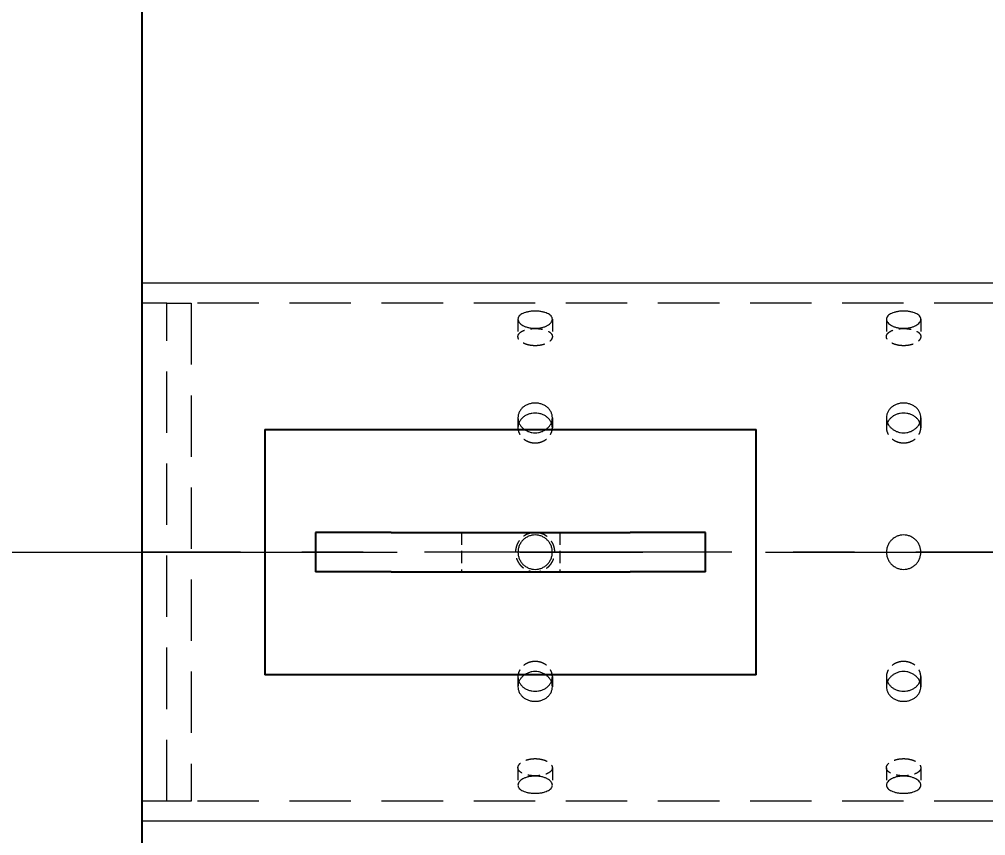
# Model space of a CAD drawing. Header units: millimetres. Extents: x -46397 to 283259, y -8690 to 23983.
# Drawn here: x 363.2 to 756.6, y 751.9 to 1084.3 of the extents above; entities that cross this region are included whole.
import ezdxf

# ---------------------------------------------------------------- set-up
doc = ezdxf.new("R2010")
doc.units = ezdxf.units.MM
doc.linetypes.add('CENTER', pattern=[2, 1.25, -0.25, 0.25, -0.25])
doc.linetypes.add('HIDDENX2', pattern=[0.75, 0.5, -0.25])
doc.layers.get('Defpoints').update_dxf_attribs({"lineweight": 0})
for name, color, linetype, lineweight in [('DUONGCHINH', 7, 'Continuous', 25), ('DUONGTAM', 1, 'CENTER', 0), ('PHANTOM 2', 8, 'Continuous', 0)]:
    doc.layers.add(name, color=color, linetype=linetype, lineweight=lineweight)
doc.layers.add('flashshoot', color=7, linetype='Continuous')
doc.styles.add('GHI CHÚ 1', font='isocp_IV25.ttf', dxfattribs={"width": 0.8})
doc.dimstyles.new('1-30SCALE', dxfattribs={"dimtxt": 75, "dimasz": 75, "dimexe": 37.5, "dimexo": 30, "dimgap": 30, "dimtad": 1, "dimtoh": 1, "dimdec": 0, "dimdsep": 46, "dimtxsty": 'GHI CHÚ 1', "dimcen": 0.09, "dimclrd": 256, "dimclre": 256, "dimclrt": 2, "dimadec": 0, "dimazin": 0, "dimtfac": 1, "dimtdec": 0, "dimtofl": 0, "dimtmove": 0, "dimatfit": 3, "dimfxl": 1, "dimlwd": 0, "dimlwe": 0, "dimarcsym": 0})

# ---------------------------------------------------------------- blocks, each defined once
blk = doc.blocks.new('A$C90275d84')
at = {"color": 2, "linetype": 'Continuous', "lineweight": 0, "ltscale": 10}
for p, q in [((-109.55, 1960), (-109.55, -3000)), ((109.55, 1960), (109.55, -3000)), ((-109.55, -3000), (-109.55, -3000)), ((-109.55, -3000), (-109.55, -3000)), ((-109.55, -3000), (109.55, -3000))]:
    blk.add_line(p, q, dxfattribs=at)
at = {"color": 1, "linetype": 'HIDDENX2', "lineweight": 0, "ltscale": 50}
for p, q in [((-101.37, 1960), (-101.37, -3000)), ((101.37, 1960), (101.37, -3000))]:
    blk.add_line(p, q, dxfattribs=at)
at = {"color": 1, "linetype": 'HIDDENX2', "lineweight": 0, "ltscale": 10}
for p, q in [((-94.87, -2683), (-87.79, -2683)), ((-54.77, -2683), (-50.68, -2683)), ((50.68, -2683), (54.77, -2683)), ((87.79, -2683), (94.87, -2683)), ((-94.87, -2697), (-87.79, -2697)), ((-54.77, -2697), (-50.68, -2697)), ((50.68, -2697), (54.77, -2697)), ((87.79, -2697), (94.87, -2697)), ((-94.87, -2833), (-87.79, -2833)), ((-54.77, -2833), (-50.68, -2833)), ((50.68, -2833), (54.77, -2833)), ((87.79, -2833), (94.87, -2833)), ((-94.87, -2847), (-87.79, -2847)), ((-54.77, -2847), (-50.68, -2847)), ((50.68, -2847), (54.77, -2847)), ((87.79, -2847), (94.87, -2847))]:
    blk.add_line(p, q, dxfattribs=at)
at = {"color": 1, "linetype": 'HIDDENX2', "lineweight": 0, "ltscale": 50}
blk.add_lwpolyline([(-101.37, -2990), (-101.37, -2980), (101.37, -2980), (101.37, -2990)], close=True, dxfattribs=at)
at = {"color": 2, "linetype": 'Continuous', "lineweight": 0, "ltscale": 10}
for points, knots in [([(-91.18, -2690), (-91.18, -2690.44), (-91.2, -2690.89), (-91.3, -2691.8), (-91.38, -2692.25), (-91.57, -2693.11), (-91.69, -2693.52), (-91.98, -2694.29), (-92.13, -2694.64), (-92.47, -2695.26), (-92.66, -2695.55), (-93.06, -2696.07), (-93.28, -2696.29), (-93.73, -2696.65), (-93.96, -2696.78), (-94.42, -2696.96), (-94.65, -2697), (-95.09, -2697), (-95.32, -2696.96), (-95.76, -2696.78), (-95.98, -2696.65), (-96.39, -2696.29), (-96.59, -2696.07), (-96.94, -2695.55), (-97.11, -2695.26), (-97.39, -2694.64), (-97.53, -2694.29), (-97.76, -2693.52), (-97.86, -2693.11), (-98.02, -2692.25), (-98.08, -2691.8), (-98.16, -2690.89), (-98.18, -2690.44), (-98.18, -2689.56), (-98.16, -2689.11), (-98.08, -2688.2), (-98.02, -2687.75), (-97.86, -2686.89), (-97.76, -2686.48), (-97.53, -2685.71), (-97.39, -2685.36), (-97.11, -2684.74), (-96.94, -2684.45), (-96.59, -2683.93), (-96.39, -2683.71), (-95.98, -2683.35), (-95.76, -2683.22), (-95.32, -2683.04), (-95.09, -2683), (-94.65, -2683), (-94.42, -2683.04), (-93.96, -2683.22), (-93.73, -2683.35), (-93.28, -2683.71), (-93.06, -2683.93), (-92.66, -2684.45), (-92.47, -2684.74), (-92.13, -2685.36), (-91.98, -2685.71), (-91.69, -2686.48), (-91.57, -2686.89), (-91.38, -2687.75), (-91.3, -2688.2), (-91.2, -2689.11), (-91.18, -2689.56), (-91.18, -2690)], [0, 0, 0, 0, 1.318789, 1.318789, 2.637578, 2.637578, 3.956368, 3.956368, 5.275157, 5.275157, 6.593945, 6.593945, 7.912734, 7.912734, 9.231522, 9.231522, 10.550311, 10.550311, 11.869099, 11.869099, 13.187888, 13.187888, 14.506676, 14.506676, 15.825465, 15.825465, 17.144254, 17.144254, 18.463043, 18.463043, 19.781833, 19.781833, 21.100622, 21.100622, 22.419411, 22.419411, 23.7382, 23.7382, 25.05699, 25.05699, 26.375779, 26.375779, 27.694567, 27.694567, 29.013356, 29.013356, 30.332144, 30.332144, 31.650933, 31.650933, 32.969721, 32.969721, 34.28851, 34.28851, 35.607298, 35.607298, 36.926087, 36.926087, 38.244876, 38.244876, 39.563665, 39.563665, 40.882454, 40.882454, 42.201244, 42.201244, 42.201244, 42.201244]), ([(-48.6, -2690), (-48.6, -2690.44), (-48.64, -2690.89), (-48.8, -2691.8), (-48.92, -2692.25), (-49.24, -2693.11), (-49.44, -2693.52), (-49.9, -2694.29), (-50.16, -2694.64), (-50.71, -2695.26), (-51.02, -2695.55), (-51.7, -2696.07), (-52.06, -2696.29), (-52.82, -2696.65), (-53.21, -2696.78), (-54, -2696.96), (-54.39, -2697), (-55.16, -2697), (-55.55, -2696.96), (-56.33, -2696.78), (-56.71, -2696.65), (-57.45, -2696.29), (-57.8, -2696.07), (-58.45, -2695.55), (-58.74, -2695.26), (-59.27, -2694.64), (-59.51, -2694.29), (-59.94, -2693.52), (-60.13, -2693.11), (-60.43, -2692.25), (-60.54, -2691.8), (-60.69, -2690.89), (-60.73, -2690.44), (-60.73, -2689.56), (-60.69, -2689.11), (-60.54, -2688.2), (-60.43, -2687.75), (-60.13, -2686.89), (-59.94, -2686.48), (-59.51, -2685.71), (-59.27, -2685.36), (-58.74, -2684.74), (-58.45, -2684.45), (-57.8, -2683.93), (-57.45, -2683.71), (-56.71, -2683.35), (-56.33, -2683.22), (-55.55, -2683.04), (-55.16, -2683), (-54.39, -2683), (-54, -2683.04), (-53.21, -2683.22), (-52.82, -2683.35), (-52.06, -2683.71), (-51.7, -2683.93), (-51.02, -2684.45), (-50.71, -2684.74), (-50.16, -2685.36), (-49.9, -2685.71), (-49.44, -2686.48), (-49.24, -2686.89), (-48.92, -2687.75), (-48.8, -2688.2), (-48.64, -2689.11), (-48.6, -2689.56), (-48.6, -2690)], [0, 0, 0, 0, 1.318789, 1.318789, 2.637578, 2.637578, 3.956368, 3.956368, 5.275157, 5.275157, 6.593945, 6.593945, 7.912734, 7.912734, 9.231522, 9.231522, 10.550311, 10.550311, 11.869099, 11.869099, 13.187888, 13.187888, 14.506676, 14.506676, 15.825465, 15.825465, 17.144254, 17.144254, 18.463043, 18.463043, 19.781833, 19.781833, 21.100622, 21.100622, 22.419411, 22.419411, 23.7382, 23.7382, 25.05699, 25.05699, 26.375779, 26.375779, 27.694567, 27.694567, 29.013356, 29.013356, 30.332144, 30.332144, 31.650933, 31.650933, 32.969721, 32.969721, 34.28851, 34.28851, 35.607298, 35.607298, 36.926087, 36.926087, 38.244876, 38.244876, 39.563665, 39.563665, 40.882454, 40.882454, 42.201244, 42.201244, 42.201244, 42.201244]), ([(-7, -2690), (-7, -2689.56), (-6.96, -2689.11), (-6.78, -2688.2), (-6.65, -2687.75), (-6.29, -2686.89), (-6.07, -2686.48), (-5.55, -2685.71), (-5.26, -2685.36), (-4.64, -2684.74), (-4.29, -2684.45), (-3.52, -2683.93), (-3.11, -2683.71), (-2.25, -2683.35), (-1.8, -2683.22), (-0.89, -2683.04), (-0.44, -2683), (0.44, -2683), (0.89, -2683.04), (1.8, -2683.22), (2.25, -2683.35), (3.11, -2683.71), (3.52, -2683.93), (4.29, -2684.45), (4.64, -2684.74), (5.26, -2685.36), (5.55, -2685.71), (6.07, -2686.48), (6.29, -2686.89), (6.65, -2687.75), (6.78, -2688.2), (6.96, -2689.11), (7, -2689.56), (7, -2690.44), (6.96, -2690.89), (6.78, -2691.8), (6.65, -2692.25), (6.29, -2693.11), (6.07, -2693.52), (5.55, -2694.29), (5.26, -2694.64), (4.64, -2695.26), (4.29, -2695.55), (3.52, -2696.07), (3.11, -2696.29), (2.25, -2696.65), (1.8, -2696.78), (0.89, -2696.96), (0.44, -2697), (-0.44, -2697), (-0.89, -2696.96), (-1.8, -2696.78), (-2.25, -2696.65), (-3.11, -2696.29), (-3.52, -2696.07), (-4.29, -2695.55), (-4.64, -2695.26), (-5.26, -2694.64), (-5.55, -2694.29), (-6.07, -2693.52), (-6.29, -2693.11), (-6.65, -2692.25), (-6.78, -2691.8), (-6.96, -2690.89), (-7, -2690.44), (-7, -2690)], [0, 0, 0, 0, 1.318789, 1.318789, 2.637578, 2.637578, 3.956368, 3.956368, 5.275157, 5.275157, 6.593945, 6.593945, 7.912734, 7.912734, 9.231522, 9.231522, 10.550311, 10.550311, 11.869099, 11.869099, 13.187888, 13.187888, 14.506676, 14.506676, 15.825465, 15.825465, 17.144254, 17.144254, 18.463043, 18.463043, 19.781833, 19.781833, 21.100622, 21.100622, 22.419411, 22.419411, 23.7382, 23.7382, 25.05699, 25.05699, 26.375779, 26.375779, 27.694567, 27.694567, 29.013356, 29.013356, 30.332144, 30.332144, 31.650933, 31.650933, 32.969721, 32.969721, 34.28851, 34.28851, 35.607298, 35.607298, 36.926087, 36.926087, 38.244876, 38.244876, 39.563665, 39.563665, 40.882454, 40.882454, 42.201244, 42.201244, 42.201244, 42.201244]), ([(48.6, -2690), (48.6, -2689.56), (48.64, -2689.11), (48.8, -2688.2), (48.92, -2687.75), (49.24, -2686.89), (49.44, -2686.48), (49.9, -2685.71), (50.16, -2685.36), (50.71, -2684.74), (51.02, -2684.45), (51.7, -2683.93), (52.06, -2683.71), (52.82, -2683.35), (53.21, -2683.22), (54, -2683.04), (54.39, -2683), (55.16, -2683), (55.55, -2683.04), (56.33, -2683.22), (56.71, -2683.35), (57.45, -2683.71), (57.8, -2683.93), (58.45, -2684.45), (58.74, -2684.74), (59.27, -2685.36), (59.51, -2685.71), (59.94, -2686.48), (60.13, -2686.89), (60.43, -2687.75), (60.54, -2688.2), (60.69, -2689.11), (60.73, -2689.56), (60.73, -2690.44), (60.69, -2690.89), (60.54, -2691.8), (60.43, -2692.25), (60.13, -2693.11), (59.94, -2693.52), (59.51, -2694.29), (59.27, -2694.64), (58.74, -2695.26), (58.45, -2695.55), (57.8, -2696.07), (57.45, -2696.29), (56.71, -2696.65), (56.33, -2696.78), (55.55, -2696.96), (55.16, -2697), (54.39, -2697), (54, -2696.96), (53.21, -2696.78), (52.82, -2696.65), (52.06, -2696.29), (51.7, -2696.07), (51.02, -2695.55), (50.71, -2695.26), (50.16, -2694.64), (49.9, -2694.29), (49.44, -2693.52), (49.24, -2693.11), (48.92, -2692.25), (48.8, -2691.8), (48.64, -2690.89), (48.6, -2690.44), (48.6, -2690)], [0, 0, 0, 0, 1.318789, 1.318789, 2.637578, 2.637578, 3.956368, 3.956368, 5.275157, 5.275157, 6.593945, 6.593945, 7.912734, 7.912734, 9.231522, 9.231522, 10.550311, 10.550311, 11.869099, 11.869099, 13.187888, 13.187888, 14.506676, 14.506676, 15.825465, 15.825465, 17.144254, 17.144254, 18.463043, 18.463043, 19.781833, 19.781833, 21.100622, 21.100622, 22.419411, 22.419411, 23.7382, 23.7382, 25.05699, 25.05699, 26.375779, 26.375779, 27.694567, 27.694567, 29.013356, 29.013356, 30.332144, 30.332144, 31.650933, 31.650933, 32.969721, 32.969721, 34.28851, 34.28851, 35.607298, 35.607298, 36.926087, 36.926087, 38.244876, 38.244876, 39.563665, 39.563665, 40.882454, 40.882454, 42.201244, 42.201244, 42.201244, 42.201244]), ([(91.18, -2690), (91.18, -2689.56), (91.2, -2689.11), (91.3, -2688.2), (91.38, -2687.75), (91.57, -2686.89), (91.69, -2686.48), (91.98, -2685.71), (92.13, -2685.36), (92.47, -2684.74), (92.66, -2684.45), (93.06, -2683.93), (93.28, -2683.71), (93.73, -2683.35), (93.96, -2683.22), (94.42, -2683.04), (94.65, -2683), (95.09, -2683), (95.32, -2683.04), (95.76, -2683.22), (95.98, -2683.35), (96.39, -2683.71), (96.59, -2683.93), (96.94, -2684.45), (97.11, -2684.74), (97.39, -2685.36), (97.53, -2685.71), (97.76, -2686.48), (97.86, -2686.89), (98.02, -2687.75), (98.08, -2688.2), (98.16, -2689.11), (98.18, -2689.56), (98.18, -2690.44), (98.16, -2690.89), (98.08, -2691.8), (98.02, -2692.25), (97.86, -2693.11), (97.76, -2693.52), (97.53, -2694.29), (97.39, -2694.64), (97.11, -2695.26), (96.94, -2695.55), (96.59, -2696.07), (96.39, -2696.29), (95.98, -2696.65), (95.76, -2696.78), (95.32, -2696.96), (95.09, -2697), (94.65, -2697), (94.42, -2696.96), (93.96, -2696.78), (93.73, -2696.65), (93.28, -2696.29), (93.06, -2696.07), (92.66, -2695.55), (92.47, -2695.26), (92.13, -2694.64), (91.98, -2694.29), (91.69, -2693.52), (91.57, -2693.11), (91.38, -2692.25), (91.3, -2691.8), (91.2, -2690.89), (91.18, -2690.44), (91.18, -2690)], [0, 0, 0, 0, 1.318789, 1.318789, 2.637578, 2.637578, 3.956368, 3.956368, 5.275157, 5.275157, 6.593945, 6.593945, 7.912734, 7.912734, 9.231522, 9.231522, 10.550311, 10.550311, 11.869099, 11.869099, 13.187888, 13.187888, 14.506676, 14.506676, 15.825465, 15.825465, 17.144254, 17.144254, 18.463043, 18.463043, 19.781833, 19.781833, 21.100622, 21.100622, 22.419411, 22.419411, 23.7382, 23.7382, 25.05699, 25.05699, 26.375779, 26.375779, 27.694567, 27.694567, 29.013356, 29.013356, 30.332144, 30.332144, 31.650933, 31.650933, 32.969721, 32.969721, 34.28851, 34.28851, 35.607298, 35.607298, 36.926087, 36.926087, 38.244876, 38.244876, 39.563665, 39.563665, 40.882454, 40.882454, 42.201244, 42.201244, 42.201244, 42.201244]), ([(-52.72, -2683.41), (-52.81, -2683.45), (-52.9, -2683.49), (-53.36, -2683.71), (-53.71, -2683.93), (-54.35, -2684.45), (-54.65, -2684.74), (-55.17, -2685.36), (-55.42, -2685.71), (-55.85, -2686.48), (-56.03, -2686.89), (-56.33, -2687.75), (-56.44, -2688.2), (-56.59, -2689.11), (-56.63, -2689.56), (-56.63, -2690.44), (-56.59, -2690.89), (-56.44, -2691.8), (-56.33, -2692.25), (-56.03, -2693.11), (-55.85, -2693.52), (-55.42, -2694.29), (-55.17, -2694.64), (-54.65, -2695.26), (-54.35, -2695.55), (-53.71, -2696.07), (-53.36, -2696.29), (-52.9, -2696.51), (-52.81, -2696.55), (-52.72, -2696.59)], [12.868165, 12.868165, 12.868165, 12.868165, 13.188536, 13.188536, 14.507389, 14.507389, 15.826243, 15.826243, 17.145097, 17.145097, 18.463951, 18.463951, 19.782805, 19.782805, 21.10166, 21.10166, 22.420514, 22.420514, 23.739368, 23.739368, 25.058222, 25.058222, 26.377077, 26.377077, 27.69593, 27.69593, 29.014783, 29.014783, 29.335155, 29.335155, 29.335155, 29.335155]), ([(52.72, -2696.59), (52.81, -2696.55), (52.9, -2696.51), (53.36, -2696.29), (53.71, -2696.07), (54.35, -2695.55), (54.65, -2695.26), (55.17, -2694.64), (55.42, -2694.29), (55.85, -2693.52), (56.03, -2693.11), (56.33, -2692.25), (56.44, -2691.8), (56.59, -2690.89), (56.63, -2690.44), (56.63, -2689.56), (56.59, -2689.11), (56.44, -2688.2), (56.33, -2687.75), (56.03, -2686.89), (55.85, -2686.48), (55.42, -2685.71), (55.17, -2685.36), (54.65, -2684.74), (54.35, -2684.45), (53.71, -2683.93), (53.36, -2683.71), (52.9, -2683.49), (52.81, -2683.45), (52.72, -2683.41)], [12.868165, 12.868165, 12.868165, 12.868165, 13.188536, 13.188536, 14.507389, 14.507389, 15.826243, 15.826243, 17.145097, 17.145097, 18.463951, 18.463951, 19.782805, 19.782805, 21.10166, 21.10166, 22.420514, 22.420514, 23.739368, 23.739368, 25.058222, 25.058222, 26.377077, 26.377077, 27.69593, 27.69593, 29.014783, 29.014783, 29.335155, 29.335155, 29.335155, 29.335155]), ([(-91.18, -2840), (-91.18, -2840.44), (-91.2, -2840.89), (-91.3, -2841.8), (-91.38, -2842.25), (-91.57, -2843.11), (-91.69, -2843.52), (-91.98, -2844.29), (-92.13, -2844.64), (-92.47, -2845.26), (-92.66, -2845.55), (-93.06, -2846.07), (-93.28, -2846.29), (-93.73, -2846.65), (-93.96, -2846.78), (-94.42, -2846.96), (-94.65, -2847), (-95.09, -2847), (-95.32, -2846.96), (-95.76, -2846.78), (-95.98, -2846.65), (-96.39, -2846.29), (-96.59, -2846.07), (-96.94, -2845.55), (-97.11, -2845.26), (-97.39, -2844.64), (-97.53, -2844.29), (-97.76, -2843.52), (-97.86, -2843.11), (-98.02, -2842.25), (-98.08, -2841.8), (-98.16, -2840.89), (-98.18, -2840.44), (-98.18, -2839.56), (-98.16, -2839.11), (-98.08, -2838.2), (-98.02, -2837.75), (-97.86, -2836.89), (-97.76, -2836.48), (-97.53, -2835.71), (-97.39, -2835.36), (-97.11, -2834.74), (-96.94, -2834.45), (-96.59, -2833.93), (-96.39, -2833.71), (-95.98, -2833.35), (-95.76, -2833.22), (-95.32, -2833.04), (-95.09, -2833), (-94.65, -2833), (-94.42, -2833.04), (-93.96, -2833.22), (-93.73, -2833.35), (-93.28, -2833.71), (-93.06, -2833.93), (-92.66, -2834.45), (-92.47, -2834.74), (-92.13, -2835.36), (-91.98, -2835.71), (-91.69, -2836.48), (-91.57, -2836.89), (-91.38, -2837.75), (-91.3, -2838.2), (-91.2, -2839.11), (-91.18, -2839.56), (-91.18, -2840)], [0, 0, 0, 0, 1.318789, 1.318789, 2.637578, 2.637578, 3.956368, 3.956368, 5.275157, 5.275157, 6.593945, 6.593945, 7.912734, 7.912734, 9.231522, 9.231522, 10.550311, 10.550311, 11.869099, 11.869099, 13.187888, 13.187888, 14.506676, 14.506676, 15.825465, 15.825465, 17.144254, 17.144254, 18.463043, 18.463043, 19.781833, 19.781833, 21.100622, 21.100622, 22.419411, 22.419411, 23.7382, 23.7382, 25.05699, 25.05699, 26.375779, 26.375779, 27.694567, 27.694567, 29.013356, 29.013356, 30.332144, 30.332144, 31.650933, 31.650933, 32.969721, 32.969721, 34.28851, 34.28851, 35.607298, 35.607298, 36.926087, 36.926087, 38.244876, 38.244876, 39.563665, 39.563665, 40.882454, 40.882454, 42.201244, 42.201244, 42.201244, 42.201244]), ([(-48.6, -2840), (-48.6, -2840.44), (-48.64, -2840.89), (-48.8, -2841.8), (-48.92, -2842.25), (-49.24, -2843.11), (-49.44, -2843.52), (-49.9, -2844.29), (-50.16, -2844.64), (-50.71, -2845.26), (-51.02, -2845.55), (-51.7, -2846.07), (-52.06, -2846.29), (-52.82, -2846.65), (-53.21, -2846.78), (-54, -2846.96), (-54.39, -2847), (-55.16, -2847), (-55.55, -2846.96), (-56.33, -2846.78), (-56.71, -2846.65), (-57.45, -2846.29), (-57.8, -2846.07), (-58.45, -2845.55), (-58.74, -2845.26), (-59.27, -2844.64), (-59.51, -2844.29), (-59.94, -2843.52), (-60.13, -2843.11), (-60.43, -2842.25), (-60.54, -2841.8), (-60.69, -2840.89), (-60.73, -2840.44), (-60.73, -2839.56), (-60.69, -2839.11), (-60.54, -2838.2), (-60.43, -2837.75), (-60.13, -2836.89), (-59.94, -2836.48), (-59.51, -2835.71), (-59.27, -2835.36), (-58.74, -2834.74), (-58.45, -2834.45), (-57.8, -2833.93), (-57.45, -2833.71), (-56.71, -2833.35), (-56.33, -2833.22), (-55.55, -2833.04), (-55.16, -2833), (-54.39, -2833), (-54, -2833.04), (-53.21, -2833.22), (-52.82, -2833.35), (-52.06, -2833.71), (-51.7, -2833.93), (-51.02, -2834.45), (-50.71, -2834.74), (-50.16, -2835.36), (-49.9, -2835.71), (-49.44, -2836.48), (-49.24, -2836.89), (-48.92, -2837.75), (-48.8, -2838.2), (-48.64, -2839.11), (-48.6, -2839.56), (-48.6, -2840)], [0, 0, 0, 0, 1.318789, 1.318789, 2.637578, 2.637578, 3.956368, 3.956368, 5.275157, 5.275157, 6.593945, 6.593945, 7.912734, 7.912734, 9.231522, 9.231522, 10.550311, 10.550311, 11.869099, 11.869099, 13.187888, 13.187888, 14.506676, 14.506676, 15.825465, 15.825465, 17.144254, 17.144254, 18.463043, 18.463043, 19.781833, 19.781833, 21.100622, 21.100622, 22.419411, 22.419411, 23.7382, 23.7382, 25.05699, 25.05699, 26.375779, 26.375779, 27.694567, 27.694567, 29.013356, 29.013356, 30.332144, 30.332144, 31.650933, 31.650933, 32.969721, 32.969721, 34.28851, 34.28851, 35.607298, 35.607298, 36.926087, 36.926087, 38.244876, 38.244876, 39.563665, 39.563665, 40.882454, 40.882454, 42.201244, 42.201244, 42.201244, 42.201244]), ([(-52.72, -2833.41), (-52.81, -2833.45), (-52.9, -2833.49), (-53.36, -2833.71), (-53.71, -2833.93), (-54.35, -2834.45), (-54.65, -2834.74), (-55.17, -2835.36), (-55.42, -2835.71), (-55.85, -2836.48), (-56.03, -2836.89), (-56.33, -2837.75), (-56.44, -2838.2), (-56.59, -2839.11), (-56.63, -2839.56), (-56.63, -2840.44), (-56.59, -2840.89), (-56.44, -2841.8), (-56.33, -2842.25), (-56.03, -2843.11), (-55.85, -2843.52), (-55.42, -2844.29), (-55.17, -2844.64), (-54.65, -2845.26), (-54.35, -2845.55), (-53.71, -2846.07), (-53.36, -2846.29), (-52.9, -2846.51), (-52.81, -2846.55), (-52.72, -2846.59)], [12.868165, 12.868165, 12.868165, 12.868165, 13.188536, 13.188536, 14.507389, 14.507389, 15.826243, 15.826243, 17.145097, 17.145097, 18.463951, 18.463951, 19.782805, 19.782805, 21.10166, 21.10166, 22.420514, 22.420514, 23.739368, 23.739368, 25.058222, 25.058222, 26.377077, 26.377077, 27.69593, 27.69593, 29.014783, 29.014783, 29.335155, 29.335155, 29.335155, 29.335155]), ([(-7, -2840), (-7, -2839.56), (-6.96, -2839.11), (-6.78, -2838.2), (-6.65, -2837.75), (-6.29, -2836.89), (-6.07, -2836.48), (-5.55, -2835.71), (-5.26, -2835.36), (-4.64, -2834.74), (-4.29, -2834.45), (-3.52, -2833.93), (-3.11, -2833.71), (-2.25, -2833.35), (-1.8, -2833.22), (-0.89, -2833.04), (-0.44, -2833), (0.44, -2833), (0.89, -2833.04), (1.8, -2833.22), (2.25, -2833.35), (3.11, -2833.71), (3.52, -2833.93), (4.29, -2834.45), (4.64, -2834.74), (5.26, -2835.36), (5.55, -2835.71), (6.07, -2836.48), (6.29, -2836.89), (6.65, -2837.75), (6.78, -2838.2), (6.96, -2839.11), (7, -2839.56), (7, -2840.44), (6.96, -2840.89), (6.78, -2841.8), (6.65, -2842.25), (6.29, -2843.11), (6.07, -2843.52), (5.55, -2844.29), (5.26, -2844.64), (4.64, -2845.26), (4.29, -2845.55), (3.52, -2846.07), (3.11, -2846.29), (2.25, -2846.65), (1.8, -2846.78), (0.89, -2846.96), (0.44, -2847), (-0.44, -2847), (-0.89, -2846.96), (-1.8, -2846.78), (-2.25, -2846.65), (-3.11, -2846.29), (-3.52, -2846.07), (-4.29, -2845.55), (-4.64, -2845.26), (-5.26, -2844.64), (-5.55, -2844.29), (-6.07, -2843.52), (-6.29, -2843.11), (-6.65, -2842.25), (-6.78, -2841.8), (-6.96, -2840.89), (-7, -2840.44), (-7, -2840)], [0, 0, 0, 0, 1.318789, 1.318789, 2.637578, 2.637578, 3.956368, 3.956368, 5.275157, 5.275157, 6.593945, 6.593945, 7.912734, 7.912734, 9.231522, 9.231522, 10.550311, 10.550311, 11.869099, 11.869099, 13.187888, 13.187888, 14.506676, 14.506676, 15.825465, 15.825465, 17.144254, 17.144254, 18.463043, 18.463043, 19.781833, 19.781833, 21.100622, 21.100622, 22.419411, 22.419411, 23.7382, 23.7382, 25.05699, 25.05699, 26.375779, 26.375779, 27.694567, 27.694567, 29.013356, 29.013356, 30.332144, 30.332144, 31.650933, 31.650933, 32.969721, 32.969721, 34.28851, 34.28851, 35.607298, 35.607298, 36.926087, 36.926087, 38.244876, 38.244876, 39.563665, 39.563665, 40.882454, 40.882454, 42.201244, 42.201244, 42.201244, 42.201244]), ([(48.6, -2840), (48.6, -2839.56), (48.64, -2839.11), (48.8, -2838.2), (48.92, -2837.75), (49.24, -2836.89), (49.44, -2836.48), (49.9, -2835.71), (50.16, -2835.36), (50.71, -2834.74), (51.02, -2834.45), (51.7, -2833.93), (52.06, -2833.71), (52.82, -2833.35), (53.21, -2833.22), (54, -2833.04), (54.39, -2833), (55.16, -2833), (55.55, -2833.04), (56.33, -2833.22), (56.71, -2833.35), (57.45, -2833.71), (57.8, -2833.93), (58.45, -2834.45), (58.74, -2834.74), (59.27, -2835.36), (59.51, -2835.71), (59.94, -2836.48), (60.13, -2836.89), (60.43, -2837.75), (60.54, -2838.2), (60.69, -2839.11), (60.73, -2839.56), (60.73, -2840.44), (60.69, -2840.89), (60.54, -2841.8), (60.43, -2842.25), (60.13, -2843.11), (59.94, -2843.52), (59.51, -2844.29), (59.27, -2844.64), (58.74, -2845.26), (58.45, -2845.55), (57.8, -2846.07), (57.45, -2846.29), (56.71, -2846.65), (56.33, -2846.78), (55.55, -2846.96), (55.16, -2847), (54.39, -2847), (54, -2846.96), (53.21, -2846.78), (52.82, -2846.65), (52.06, -2846.29), (51.7, -2846.07), (51.02, -2845.55), (50.71, -2845.26), (50.16, -2844.64), (49.9, -2844.29), (49.44, -2843.52), (49.24, -2843.11), (48.92, -2842.25), (48.8, -2841.8), (48.64, -2840.89), (48.6, -2840.44), (48.6, -2840)], [0, 0, 0, 0, 1.318789, 1.318789, 2.637578, 2.637578, 3.956368, 3.956368, 5.275157, 5.275157, 6.593945, 6.593945, 7.912734, 7.912734, 9.231522, 9.231522, 10.550311, 10.550311, 11.869099, 11.869099, 13.187888, 13.187888, 14.506676, 14.506676, 15.825465, 15.825465, 17.144254, 17.144254, 18.463043, 18.463043, 19.781833, 19.781833, 21.100622, 21.100622, 22.419411, 22.419411, 23.7382, 23.7382, 25.05699, 25.05699, 26.375779, 26.375779, 27.694567, 27.694567, 29.013356, 29.013356, 30.332144, 30.332144, 31.650933, 31.650933, 32.969721, 32.969721, 34.28851, 34.28851, 35.607298, 35.607298, 36.926087, 36.926087, 38.244876, 38.244876, 39.563665, 39.563665, 40.882454, 40.882454, 42.201244, 42.201244, 42.201244, 42.201244]), ([(52.72, -2846.59), (52.81, -2846.55), (52.9, -2846.51), (53.36, -2846.29), (53.71, -2846.07), (54.35, -2845.55), (54.65, -2845.26), (55.17, -2844.64), (55.42, -2844.29), (55.85, -2843.52), (56.03, -2843.11), (56.33, -2842.25), (56.44, -2841.8), (56.59, -2840.89), (56.63, -2840.44), (56.63, -2839.56), (56.59, -2839.11), (56.44, -2838.2), (56.33, -2837.75), (56.03, -2836.89), (55.85, -2836.48), (55.42, -2835.71), (55.17, -2835.36), (54.65, -2834.74), (54.35, -2834.45), (53.71, -2833.93), (53.36, -2833.71), (52.9, -2833.49), (52.81, -2833.45), (52.72, -2833.41)], [12.868165, 12.868165, 12.868165, 12.868165, 13.188536, 13.188536, 14.507389, 14.507389, 15.826243, 15.826243, 17.145097, 17.145097, 18.463951, 18.463951, 19.782805, 19.782805, 21.10166, 21.10166, 22.420514, 22.420514, 23.739368, 23.739368, 25.058222, 25.058222, 26.377077, 26.377077, 27.69593, 27.69593, 29.014783, 29.014783, 29.335155, 29.335155, 29.335155, 29.335155]), ([(91.18, -2840), (91.18, -2839.56), (91.2, -2839.11), (91.3, -2838.2), (91.38, -2837.75), (91.57, -2836.89), (91.69, -2836.48), (91.98, -2835.71), (92.13, -2835.36), (92.47, -2834.74), (92.66, -2834.45), (93.06, -2833.93), (93.28, -2833.71), (93.73, -2833.35), (93.96, -2833.22), (94.42, -2833.04), (94.65, -2833), (95.09, -2833), (95.32, -2833.04), (95.76, -2833.22), (95.98, -2833.35), (96.39, -2833.71), (96.59, -2833.93), (96.94, -2834.45), (97.11, -2834.74), (97.39, -2835.36), (97.53, -2835.71), (97.76, -2836.48), (97.86, -2836.89), (98.02, -2837.75), (98.08, -2838.2), (98.16, -2839.11), (98.18, -2839.56), (98.18, -2840.44), (98.16, -2840.89), (98.08, -2841.8), (98.02, -2842.25), (97.86, -2843.11), (97.76, -2843.52), (97.53, -2844.29), (97.39, -2844.64), (97.11, -2845.26), (96.94, -2845.55), (96.59, -2846.07), (96.39, -2846.29), (95.98, -2846.65), (95.76, -2846.78), (95.32, -2846.96), (95.09, -2847), (94.65, -2847), (94.42, -2846.96), (93.96, -2846.78), (93.73, -2846.65), (93.28, -2846.29), (93.06, -2846.07), (92.66, -2845.55), (92.47, -2845.26), (92.13, -2844.64), (91.98, -2844.29), (91.69, -2843.52), (91.57, -2843.11), (91.38, -2842.25), (91.3, -2841.8), (91.2, -2840.89), (91.18, -2840.44), (91.18, -2840)], [0, 0, 0, 0, 1.318789, 1.318789, 2.637578, 2.637578, 3.956368, 3.956368, 5.275157, 5.275157, 6.593945, 6.593945, 7.912734, 7.912734, 9.231522, 9.231522, 10.550311, 10.550311, 11.869099, 11.869099, 13.187888, 13.187888, 14.506676, 14.506676, 15.825465, 15.825465, 17.144254, 17.144254, 18.463043, 18.463043, 19.781833, 19.781833, 21.100622, 21.100622, 22.419411, 22.419411, 23.7382, 23.7382, 25.05699, 25.05699, 26.375779, 26.375779, 27.694567, 27.694567, 29.013356, 29.013356, 30.332144, 30.332144, 31.650933, 31.650933, 32.969721, 32.969721, 34.28851, 34.28851, 35.607298, 35.607298, 36.926087, 36.926087, 38.244876, 38.244876, 39.563665, 39.563665, 40.882454, 40.882454, 42.201244, 42.201244, 42.201244, 42.201244])]:
    blk.add_open_spline(points, degree=3, knots=knots, dxfattribs=at)
at = {"color": 1, "linetype": 'HIDDENX2', "lineweight": 0, "ltscale": 10}
for points, knots in [([(-84.08, -2690), (-84.08, -2689.56), (-84.1, -2689.11), (-84.2, -2688.2), (-84.28, -2687.75), (-84.48, -2686.89), (-84.6, -2686.48), (-84.88, -2685.71), (-85.04, -2685.36), (-85.38, -2684.74), (-85.57, -2684.45), (-85.97, -2683.93), (-86.19, -2683.71), (-86.64, -2683.35), (-86.88, -2683.22), (-87.34, -2683.04), (-87.57, -2683), (-88.01, -2683), (-88.23, -2683.04), (-88.68, -2683.22), (-88.89, -2683.35), (-89.3, -2683.71), (-89.5, -2683.93), (-89.86, -2684.45), (-90.02, -2684.74), (-90.3, -2685.36), (-90.43, -2685.71), (-90.66, -2686.48), (-90.76, -2686.89), (-90.92, -2687.75), (-90.98, -2688.2), (-91.06, -2689.11), (-91.08, -2689.56), (-91.08, -2690.44), (-91.06, -2690.89), (-90.98, -2691.8), (-90.92, -2692.25), (-90.76, -2693.11), (-90.66, -2693.52), (-90.43, -2694.29), (-90.3, -2694.64), (-90.02, -2695.26), (-89.86, -2695.55), (-89.5, -2696.07), (-89.3, -2696.29), (-88.89, -2696.65), (-88.68, -2696.78), (-88.23, -2696.96), (-88.01, -2697), (-87.57, -2697), (-87.34, -2696.96), (-86.88, -2696.78), (-86.64, -2696.65), (-86.19, -2696.29), (-85.97, -2696.07), (-85.57, -2695.55), (-85.38, -2695.26), (-85.04, -2694.64), (-84.88, -2694.29), (-84.6, -2693.52), (-84.48, -2693.11), (-84.28, -2692.25), (-84.2, -2691.8), (-84.1, -2690.89), (-84.08, -2690.44), (-84.08, -2690)], [0, 0, 0, 0, 1.318854, 1.318854, 2.637708, 2.637708, 3.956563, 3.956563, 5.275417, 5.275417, 6.59427, 6.59427, 7.913123, 7.913123, 9.231977, 9.231977, 10.55083, 10.55083, 11.869683, 11.869683, 13.188536, 13.188536, 14.507389, 14.507389, 15.826243, 15.826243, 17.145097, 17.145097, 18.463951, 18.463951, 19.782805, 19.782805, 21.10166, 21.10166, 22.420514, 22.420514, 23.739368, 23.739368, 25.058222, 25.058222, 26.377077, 26.377077, 27.69593, 27.69593, 29.014783, 29.014783, 30.333636, 30.333636, 31.652489, 31.652489, 32.971343, 32.971343, 34.290196, 34.290196, 35.609049, 35.609049, 36.927902, 36.927902, 38.246757, 38.246757, 39.565611, 39.565611, 40.884465, 40.884465, 42.203319, 42.203319, 42.203319, 42.203319]), ([(-44.5, -2690), (-44.5, -2689.56), (-44.54, -2689.11), (-44.7, -2688.2), (-44.82, -2687.75), (-45.14, -2686.89), (-45.34, -2686.48), (-45.8, -2685.71), (-46.06, -2685.36), (-46.61, -2684.74), (-46.93, -2684.45), (-47.6, -2683.93), (-47.97, -2683.71), (-48.73, -2683.35), (-49.12, -2683.22), (-49.91, -2683.04), (-50.3, -2683), (-51.07, -2683), (-51.46, -2683.04), (-52.14, -2683.2), (-52.43, -2683.29), (-52.72, -2683.41)], [0, 0, 0, 0, 1.318854, 1.318854, 2.637708, 2.637708, 3.956563, 3.956563, 5.275417, 5.275417, 6.59427, 6.59427, 7.913123, 7.913123, 9.231977, 9.231977, 10.55083, 10.55083, 11.869683, 11.869683, 12.868165, 12.868165, 12.868165, 12.868165]), ([(52.72, -2683.41), (52.43, -2683.29), (52.14, -2683.2), (51.46, -2683.04), (51.07, -2683), (50.3, -2683), (49.91, -2683.04), (49.12, -2683.22), (48.73, -2683.35), (47.97, -2683.71), (47.6, -2683.93), (46.93, -2684.45), (46.61, -2684.74), (46.06, -2685.36), (45.8, -2685.71), (45.34, -2686.48), (45.14, -2686.89), (44.82, -2687.75), (44.7, -2688.2), (44.54, -2689.11), (44.5, -2689.56), (44.5, -2690)], [29.335155, 29.335155, 29.335155, 29.335155, 30.333636, 30.333636, 31.652489, 31.652489, 32.971343, 32.971343, 34.290196, 34.290196, 35.609049, 35.609049, 36.927902, 36.927902, 38.246757, 38.246757, 39.565611, 39.565611, 40.884465, 40.884465, 42.203319, 42.203319, 42.203319, 42.203319]), ([(84.08, -2690), (84.08, -2690.44), (84.1, -2690.89), (84.2, -2691.8), (84.28, -2692.25), (84.48, -2693.11), (84.6, -2693.52), (84.88, -2694.29), (85.04, -2694.64), (85.38, -2695.26), (85.57, -2695.55), (85.97, -2696.07), (86.19, -2696.29), (86.64, -2696.65), (86.88, -2696.78), (87.34, -2696.96), (87.57, -2697), (88.01, -2697), (88.23, -2696.96), (88.68, -2696.78), (88.89, -2696.65), (89.3, -2696.29), (89.5, -2696.07), (89.86, -2695.55), (90.02, -2695.26), (90.3, -2694.64), (90.43, -2694.29), (90.66, -2693.52), (90.76, -2693.11), (90.92, -2692.25), (90.98, -2691.8), (91.06, -2690.89), (91.08, -2690.44), (91.08, -2689.56), (91.06, -2689.11), (90.98, -2688.2), (90.92, -2687.75), (90.76, -2686.89), (90.66, -2686.48), (90.43, -2685.71), (90.3, -2685.36), (90.02, -2684.74), (89.86, -2684.45), (89.5, -2683.93), (89.3, -2683.71), (88.89, -2683.35), (88.68, -2683.22), (88.23, -2683.04), (88.01, -2683), (87.57, -2683), (87.34, -2683.04), (86.88, -2683.22), (86.64, -2683.35), (86.19, -2683.71), (85.97, -2683.93), (85.57, -2684.45), (85.38, -2684.74), (85.04, -2685.36), (84.88, -2685.71), (84.6, -2686.48), (84.48, -2686.89), (84.28, -2687.75), (84.2, -2688.2), (84.1, -2689.11), (84.08, -2689.56), (84.08, -2690)], [0, 0, 0, 0, 1.318854, 1.318854, 2.637708, 2.637708, 3.956563, 3.956563, 5.275417, 5.275417, 6.59427, 6.59427, 7.913123, 7.913123, 9.231977, 9.231977, 10.55083, 10.55083, 11.869683, 11.869683, 13.188536, 13.188536, 14.507389, 14.507389, 15.826243, 15.826243, 17.145097, 17.145097, 18.463951, 18.463951, 19.782805, 19.782805, 21.10166, 21.10166, 22.420514, 22.420514, 23.739368, 23.739368, 25.058222, 25.058222, 26.377077, 26.377077, 27.69593, 27.69593, 29.014783, 29.014783, 30.333636, 30.333636, 31.652489, 31.652489, 32.971343, 32.971343, 34.290196, 34.290196, 35.609049, 35.609049, 36.927902, 36.927902, 38.246757, 38.246757, 39.565611, 39.565611, 40.884465, 40.884465, 42.203319, 42.203319, 42.203319, 42.203319]), ([(-52.72, -2696.59), (-52.43, -2696.71), (-52.14, -2696.8), (-51.46, -2696.96), (-51.07, -2697), (-50.3, -2697), (-49.91, -2696.96), (-49.12, -2696.78), (-48.73, -2696.65), (-47.97, -2696.29), (-47.6, -2696.07), (-46.93, -2695.55), (-46.61, -2695.26), (-46.06, -2694.64), (-45.8, -2694.29), (-45.34, -2693.52), (-45.14, -2693.11), (-44.82, -2692.25), (-44.7, -2691.8), (-44.54, -2690.89), (-44.5, -2690.44), (-44.5, -2690)], [29.335155, 29.335155, 29.335155, 29.335155, 30.333636, 30.333636, 31.652489, 31.652489, 32.971343, 32.971343, 34.290196, 34.290196, 35.609049, 35.609049, 36.927902, 36.927902, 38.246757, 38.246757, 39.565611, 39.565611, 40.884465, 40.884465, 42.203319, 42.203319, 42.203319, 42.203319]), ([(44.5, -2690), (44.5, -2690.44), (44.54, -2690.89), (44.7, -2691.8), (44.82, -2692.25), (45.14, -2693.11), (45.34, -2693.52), (45.8, -2694.29), (46.06, -2694.64), (46.61, -2695.26), (46.93, -2695.55), (47.6, -2696.07), (47.97, -2696.29), (48.73, -2696.65), (49.12, -2696.78), (49.91, -2696.96), (50.3, -2697), (51.07, -2697), (51.46, -2696.96), (52.14, -2696.8), (52.43, -2696.71), (52.72, -2696.59)], [0, 0, 0, 0, 1.318854, 1.318854, 2.637708, 2.637708, 3.956563, 3.956563, 5.275417, 5.275417, 6.59427, 6.59427, 7.913123, 7.913123, 9.231977, 9.231977, 10.55083, 10.55083, 11.869683, 11.869683, 12.868165, 12.868165, 12.868165, 12.868165]), ([(-8, -2840), (-8, -2839.5), (-7.95, -2838.98), (-7.75, -2837.94), (-7.59, -2837.43), (-7.19, -2836.45), (-6.93, -2835.97), (-6.35, -2835.1), (-6.01, -2834.7), (-5.3, -2833.99), (-4.9, -2833.65), (-4.03, -2833.07), (-3.55, -2832.81), (-2.57, -2832.41), (-2.06, -2832.25), (-1.02, -2832.05), (-0.5, -2832), (0.5, -2832), (1.02, -2832.05), (2.06, -2832.25), (2.57, -2832.41), (3.55, -2832.81), (4.03, -2833.07), (4.9, -2833.65), (5.3, -2833.99), (6.01, -2834.7), (6.35, -2835.1), (6.93, -2835.97), (7.19, -2836.45), (7.59, -2837.43), (7.75, -2837.94), (7.95, -2838.98), (8, -2839.5), (8, -2840.5), (7.95, -2841.02), (7.75, -2842.06), (7.59, -2842.57), (7.19, -2843.55), (6.93, -2844.03), (6.35, -2844.9), (6.01, -2845.3), (5.3, -2846.01), (4.9, -2846.35), (4.03, -2846.93), (3.55, -2847.19), (2.57, -2847.59), (2.06, -2847.75), (1.02, -2847.95), (0.5, -2848), (-0.5, -2848), (-1.02, -2847.95), (-2.06, -2847.75), (-2.57, -2847.59), (-3.55, -2847.19), (-4.03, -2846.93), (-4.9, -2846.35), (-5.3, -2846.01), (-6.01, -2845.3), (-6.35, -2844.9), (-6.93, -2844.03), (-7.19, -2843.55), (-7.59, -2842.57), (-7.75, -2842.06), (-7.95, -2841.02), (-8, -2840.5), (-8, -2840)], [0, 0, 0, 0, 1.50742, 1.50742, 3.014841, 3.014841, 4.522261, 4.522261, 6.029682, 6.029682, 7.5371, 7.5371, 9.044518, 9.044518, 10.551937, 10.551937, 12.059355, 12.059355, 13.566774, 13.566774, 15.074192, 15.074192, 16.581611, 16.581611, 18.089029, 18.089029, 19.596449, 19.596449, 21.10387, 21.10387, 22.61129, 22.61129, 24.118711, 24.118711, 25.626131, 25.626131, 27.133551, 27.133551, 28.640972, 28.640972, 30.148392, 30.148392, 31.655811, 31.655811, 33.163229, 33.163229, 34.670647, 34.670647, 36.178066, 36.178066, 37.685484, 37.685484, 39.192903, 39.192903, 40.700321, 40.700321, 42.207739, 42.207739, 43.71516, 43.71516, 45.22258, 45.22258, 46.730001, 46.730001, 48.237421, 48.237421, 48.237421, 48.237421]), ([(-84.08, -2840), (-84.08, -2839.56), (-84.1, -2839.11), (-84.2, -2838.2), (-84.28, -2837.75), (-84.48, -2836.89), (-84.6, -2836.48), (-84.88, -2835.71), (-85.04, -2835.36), (-85.38, -2834.74), (-85.57, -2834.45), (-85.97, -2833.93), (-86.19, -2833.71), (-86.64, -2833.35), (-86.88, -2833.22), (-87.34, -2833.04), (-87.57, -2833), (-88.01, -2833), (-88.23, -2833.04), (-88.68, -2833.22), (-88.89, -2833.35), (-89.3, -2833.71), (-89.5, -2833.93), (-89.86, -2834.45), (-90.02, -2834.74), (-90.3, -2835.36), (-90.43, -2835.71), (-90.66, -2836.48), (-90.76, -2836.89), (-90.92, -2837.75), (-90.98, -2838.2), (-91.06, -2839.11), (-91.08, -2839.56), (-91.08, -2840.44), (-91.06, -2840.89), (-90.98, -2841.8), (-90.92, -2842.25), (-90.76, -2843.11), (-90.66, -2843.52), (-90.43, -2844.29), (-90.3, -2844.64), (-90.02, -2845.26), (-89.86, -2845.55), (-89.5, -2846.07), (-89.3, -2846.29), (-88.89, -2846.65), (-88.68, -2846.78), (-88.23, -2846.96), (-88.01, -2847), (-87.57, -2847), (-87.34, -2846.96), (-86.88, -2846.78), (-86.64, -2846.65), (-86.19, -2846.29), (-85.97, -2846.07), (-85.57, -2845.55), (-85.38, -2845.26), (-85.04, -2844.64), (-84.88, -2844.29), (-84.6, -2843.52), (-84.48, -2843.11), (-84.28, -2842.25), (-84.2, -2841.8), (-84.1, -2840.89), (-84.08, -2840.44), (-84.08, -2840)], [0, 0, 0, 0, 1.318854, 1.318854, 2.637708, 2.637708, 3.956563, 3.956563, 5.275417, 5.275417, 6.59427, 6.59427, 7.913123, 7.913123, 9.231977, 9.231977, 10.55083, 10.55083, 11.869683, 11.869683, 13.188536, 13.188536, 14.507389, 14.507389, 15.826243, 15.826243, 17.145097, 17.145097, 18.463951, 18.463951, 19.782805, 19.782805, 21.10166, 21.10166, 22.420514, 22.420514, 23.739368, 23.739368, 25.058222, 25.058222, 26.377077, 26.377077, 27.69593, 27.69593, 29.014783, 29.014783, 30.333636, 30.333636, 31.652489, 31.652489, 32.971343, 32.971343, 34.290196, 34.290196, 35.609049, 35.609049, 36.927902, 36.927902, 38.246757, 38.246757, 39.565611, 39.565611, 40.884465, 40.884465, 42.203319, 42.203319, 42.203319, 42.203319]), ([(-44.5, -2840), (-44.5, -2839.56), (-44.54, -2839.11), (-44.7, -2838.2), (-44.82, -2837.75), (-45.14, -2836.89), (-45.34, -2836.48), (-45.8, -2835.71), (-46.06, -2835.36), (-46.61, -2834.74), (-46.93, -2834.45), (-47.6, -2833.93), (-47.97, -2833.71), (-48.73, -2833.35), (-49.12, -2833.22), (-49.91, -2833.04), (-50.3, -2833), (-51.07, -2833), (-51.46, -2833.04), (-52.14, -2833.2), (-52.43, -2833.29), (-52.72, -2833.41)], [0, 0, 0, 0, 1.318854, 1.318854, 2.637708, 2.637708, 3.956563, 3.956563, 5.275417, 5.275417, 6.59427, 6.59427, 7.913123, 7.913123, 9.231977, 9.231977, 10.55083, 10.55083, 11.869683, 11.869683, 12.868165, 12.868165, 12.868165, 12.868165]), ([(52.72, -2833.41), (52.43, -2833.29), (52.14, -2833.2), (51.46, -2833.04), (51.07, -2833), (50.3, -2833), (49.91, -2833.04), (49.12, -2833.22), (48.73, -2833.35), (47.97, -2833.71), (47.6, -2833.93), (46.93, -2834.45), (46.61, -2834.74), (46.06, -2835.36), (45.8, -2835.71), (45.34, -2836.48), (45.14, -2836.89), (44.82, -2837.75), (44.7, -2838.2), (44.54, -2839.11), (44.5, -2839.56), (44.5, -2840)], [29.335155, 29.335155, 29.335155, 29.335155, 30.333636, 30.333636, 31.652489, 31.652489, 32.971343, 32.971343, 34.290196, 34.290196, 35.609049, 35.609049, 36.927902, 36.927902, 38.246757, 38.246757, 39.565611, 39.565611, 40.884465, 40.884465, 42.203319, 42.203319, 42.203319, 42.203319]), ([(84.08, -2840), (84.08, -2840.44), (84.1, -2840.89), (84.2, -2841.8), (84.28, -2842.25), (84.48, -2843.11), (84.6, -2843.52), (84.88, -2844.29), (85.04, -2844.64), (85.38, -2845.26), (85.57, -2845.55), (85.97, -2846.07), (86.19, -2846.29), (86.64, -2846.65), (86.88, -2846.78), (87.34, -2846.96), (87.57, -2847), (88.01, -2847), (88.23, -2846.96), (88.68, -2846.78), (88.89, -2846.65), (89.3, -2846.29), (89.5, -2846.07), (89.86, -2845.55), (90.02, -2845.26), (90.3, -2844.64), (90.43, -2844.29), (90.66, -2843.52), (90.76, -2843.11), (90.92, -2842.25), (90.98, -2841.8), (91.06, -2840.89), (91.08, -2840.44), (91.08, -2839.56), (91.06, -2839.11), (90.98, -2838.2), (90.92, -2837.75), (90.76, -2836.89), (90.66, -2836.48), (90.43, -2835.71), (90.3, -2835.36), (90.02, -2834.74), (89.86, -2834.45), (89.5, -2833.93), (89.3, -2833.71), (88.89, -2833.35), (88.68, -2833.22), (88.23, -2833.04), (88.01, -2833), (87.57, -2833), (87.34, -2833.04), (86.88, -2833.22), (86.64, -2833.35), (86.19, -2833.71), (85.97, -2833.93), (85.57, -2834.45), (85.38, -2834.74), (85.04, -2835.36), (84.88, -2835.71), (84.6, -2836.48), (84.48, -2836.89), (84.28, -2837.75), (84.2, -2838.2), (84.1, -2839.11), (84.08, -2839.56), (84.08, -2840)], [0, 0, 0, 0, 1.318854, 1.318854, 2.637708, 2.637708, 3.956563, 3.956563, 5.275417, 5.275417, 6.59427, 6.59427, 7.913123, 7.913123, 9.231977, 9.231977, 10.55083, 10.55083, 11.869683, 11.869683, 13.188536, 13.188536, 14.507389, 14.507389, 15.826243, 15.826243, 17.145097, 17.145097, 18.463951, 18.463951, 19.782805, 19.782805, 21.10166, 21.10166, 22.420514, 22.420514, 23.739368, 23.739368, 25.058222, 25.058222, 26.377077, 26.377077, 27.69593, 27.69593, 29.014783, 29.014783, 30.333636, 30.333636, 31.652489, 31.652489, 32.971343, 32.971343, 34.290196, 34.290196, 35.609049, 35.609049, 36.927902, 36.927902, 38.246757, 38.246757, 39.565611, 39.565611, 40.884465, 40.884465, 42.203319, 42.203319, 42.203319, 42.203319]), ([(-52.72, -2846.59), (-52.43, -2846.71), (-52.14, -2846.8), (-51.46, -2846.96), (-51.07, -2847), (-50.3, -2847), (-49.91, -2846.96), (-49.12, -2846.78), (-48.73, -2846.65), (-47.97, -2846.29), (-47.6, -2846.07), (-46.93, -2845.55), (-46.61, -2845.26), (-46.06, -2844.64), (-45.8, -2844.29), (-45.34, -2843.52), (-45.14, -2843.11), (-44.82, -2842.25), (-44.7, -2841.8), (-44.54, -2840.89), (-44.5, -2840.44), (-44.5, -2840)], [29.335155, 29.335155, 29.335155, 29.335155, 30.333636, 30.333636, 31.652489, 31.652489, 32.971343, 32.971343, 34.290196, 34.290196, 35.609049, 35.609049, 36.927902, 36.927902, 38.246757, 38.246757, 39.565611, 39.565611, 40.884465, 40.884465, 42.203319, 42.203319, 42.203319, 42.203319]), ([(44.5, -2840), (44.5, -2840.44), (44.54, -2840.89), (44.7, -2841.8), (44.82, -2842.25), (45.14, -2843.11), (45.34, -2843.52), (45.8, -2844.29), (46.06, -2844.64), (46.61, -2845.26), (46.93, -2845.55), (47.6, -2846.07), (47.97, -2846.29), (48.73, -2846.65), (49.12, -2846.78), (49.91, -2846.96), (50.3, -2847), (51.07, -2847), (51.46, -2846.96), (52.14, -2846.8), (52.43, -2846.71), (52.72, -2846.59)], [0, 0, 0, 0, 1.318854, 1.318854, 2.637708, 2.637708, 3.956563, 3.956563, 5.275417, 5.275417, 6.59427, 6.59427, 7.913123, 7.913123, 9.231977, 9.231977, 10.55083, 10.55083, 11.869683, 11.869683, 12.868165, 12.868165, 12.868165, 12.868165])]:
    blk.add_open_spline(points, degree=3, knots=knots, dxfattribs=at)
at = {"layer": 'DUONGTAM', "ltscale": 100}
blk.add_line((0, 2440), (0, -3000), dxfattribs=at)
blk = doc.blocks.new('A$Cda035db7')
at = {"layer": 'DUONGCHINH', "color": 2, "ltscale": 10}
for p, q in [((0, -3000), (-991, -3000)), ((991, -3000), (0, -3000))]:
    blk.add_line(p, q, dxfattribs=at)
at = {"layer": 'DUONGTAM', "ltscale": 200}
blk.add_line((0, -3546.23), (0, 3546.23), dxfattribs=at)
blk = doc.blocks.new('A$Cf01baf33')
at = {"color": 4, "linetype": 'HIDDENX2', "lineweight": 0, "ltscale": 10}
for p, q in [((-8, -2830), (8, -2830)), ((-8, -2870), (8, -2870))]:
    blk.add_line(p, q, dxfattribs=at)
at = {"layer": 'DUONGCHINH'}
for p, q in [((-50, -2950), (-50, -2750)), ((50, -2750), (-50, -2750)), ((50, -2750), (50, -2950)), ((-8, -2770.64), (-8, -2801.36)), ((8, -2770.64), (8, -2801.36)), ((-8, -2898.64), (-8, -2801.36)), ((8, -2898.64), (8, -2801.36)), ((-8, -2898.64), (-8, -2929.42)), ((8, -2898.64), (8, -2929.42)), ((-50, -2950), (50, -2950))]:
    blk.add_line(p, q, dxfattribs=at)
at = {"layer": 'DUONGCHINH', "extrusion": (-2.52163e-16, -1.42976e-15, -1)}
blk.add_ellipse((0, -2532.1), major_axis=(-1002.5, 0), ratio=0.237949, start_param=-1.578776, end_param=-1.562816, dxfattribs=at)
at = {"layer": 'DUONGCHINH', "extrusion": (-2.52163e-16, -1.42687e-15, -1)}
blk.add_ellipse((0, -3168.44), major_axis=(1002.5, 0), ratio=0.238431, start_param=-1.578776, end_param=-1.562816, dxfattribs=at)
blk = doc.blocks.new('*D123')
at = {"layer": 'Defpoints', "color": 0, "transparency": 16777216}
for p in [(413.15, 2250.17), (413.15, 1858.35, -1.5), (-133.08, 867.35, -1.5)]:
    blk.add_point(p, dxfattribs=at)
at = {"layer": 'PHANTOM 2', "linetype": 'Continuous', "lineweight": 0, "transparency": 16777216}
for p, q in [((-133.08, 897.35), (-133.08, 2280.17)), ((413.15, 1888.35), (413.15, 2280.17)), ((-43.08, 2250.17), (323.15, 2250.17))]:
    blk.add_line(p, q, dxfattribs=at)
at = {"layer": 'PHANTOM 2', "transparency": 16777216}
for points in [[(-43.08, 2265.17), (-43.08, 2235.17), (-133.08, 2250.17)], [(323.15, 2265.17), (323.15, 2235.17), (413.15, 2250.17)]]:
    blk.add_solid(points, dxfattribs=at)
at = {"layer": 'PHANTOM 2', "color": 2, "transparency": 16777216, "insert": (140.04, 2329.71), "char_height": 95, "attachment_point": 5, "style": 'GHI CHÚ 1'}
blk.add_mtext('546', dxfattribs=at)
blk = doc.blocks.new('*D1392')
at = {"layer": 'Defpoints', "color": 0, "transparency": 16777216}
for p in [(6959.38, 2496.7), (-133.08, 867.35, -1.5), (6959.38, 867.35, -1.5)]:
    blk.add_point(p, dxfattribs=at)
at = {"layer": 'PHANTOM 2', "linetype": 'Continuous', "lineweight": 0, "transparency": 16777216}
for p, q in [((-133.08, 897.35), (-133.08, 2526.7)), ((6959.38, 897.35), (6959.38, 2526.7)), ((-43.08, 2496.7), (6869.38, 2496.7))]:
    blk.add_line(p, q, dxfattribs=at)
at = {"layer": 'PHANTOM 2', "transparency": 16777216}
for points in [[(-43.08, 2511.7), (-43.08, 2481.7), (-133.08, 2496.7)], [(6869.38, 2511.7), (6869.38, 2481.7), (6959.38, 2496.7)]]:
    blk.add_solid(points, dxfattribs=at)
at = {"layer": 'PHANTOM 2', "color": 2, "transparency": 16777216, "insert": (3413.15, 2576.24), "char_height": 95, "attachment_point": 5, "style": 'GHI CHÚ 1'}
blk.add_mtext('7092', dxfattribs=at)

msp = doc.modelspace()

# ---------------------------------------------------------------- block references
at = {"layer": 'flashshoot', "rotation": 270}
for name in ['A$Cda035db7', 'A$Cf01baf33', 'A$C90275d84']:
    msp.add_blockref(name, (3413.15, 867.35, -1.5), dxfattribs=at)

# ---------------------------------------------------------------- dimensions: what is measured, and where the dimension line sits
at = {"layer": 'PHANTOM 2'}
dim = msp.add_linear_dim(base=(6959.38, 2496.7), p1=(-133.08, 867.35, -1.5), p2=(6959.38, 867.35, -1.5), dimstyle='1-30SCALE', override={"dimtxt": 95, "dimasz": 90, "dimexe": 30, "dimtmove": 1}, dxfattribs=at)
dim.commit()
dim.dimension.update_dxf_attribs({"geometry": '*D1392', "text_midpoint": (3413.15, 2576.24)})
at = {"layer": 'PHANTOM 2', "color": 252}
dim = msp.add_linear_dim(base=(413.15, 2250.17), p1=(-133.08, 867.35, -1.5), p2=(413.15, 1858.35, -1.5), dimstyle='1-30SCALE', override={"dimtxt": 95, "dimasz": 90, "dimexe": 30}, dxfattribs=at)
dim.commit()
dim.dimension.update_dxf_attribs({"geometry": '*D123', "text_midpoint": (140.04, 2329.71)})

doc.saveas('drawing.dxf')
